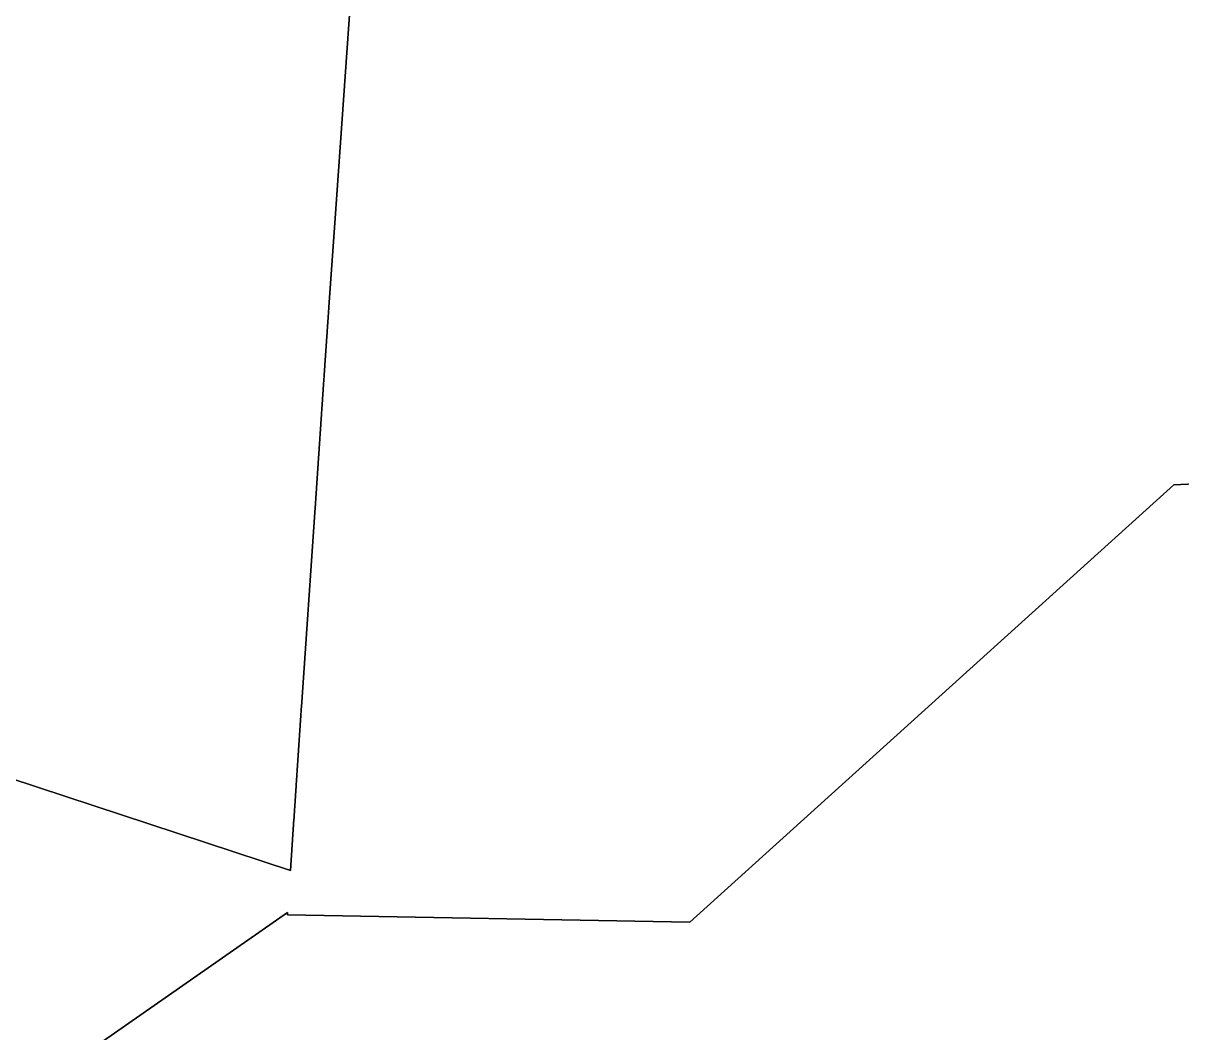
# Model space of a CAD drawing. Header units: inches. Extents: x 130170 to 284068, y 377793 to 804530.
# Drawn here: x 222842 to 223378, y 521915 to 522381 of the extents above; entities that cross this region are included whole.
import ezdxf

# ---------------------------------------------------------------- set-up
doc = ezdxf.new("R2010")
doc.units = ezdxf.units.IN
doc.header["$MEASUREMENT"] = 0
doc.layers.add('muni_il', color=7, linetype='Continuous')

msp = doc.modelspace()

# ---------------------------------------------------------------- linework, layer by layer
at = {"layer": 'muni_il'}
for points in [[(222184.32, 522247.01), (222965.64, 521989.55), (222967.25, 522013.3), (222967.27, 522013.52), (222967.28, 522013.72), (222967.29, 522013.92), (222967.31, 522014.12), (222967.32, 522014.32), (222967.33, 522014.52), (222967.35, 522014.72), (222967.36, 522014.92), (222967.37, 522015.12), (222967.39, 522015.32), (222967.4, 522015.52), (222967.41, 522015.71), (222967.42, 522015.91), (222967.44, 522016.11), (222967.45, 522016.31), (222967.46, 522016.51), (222967.48, 522016.71), (222967.49, 522016.91), (222967.5, 522017.11), (222967.52, 522017.31), (222967.53, 522017.51), (222967.54, 522017.71), (222967.55, 522017.91), (222967.57, 522018.11), (222967.58, 522018.31), (222967.59, 522018.51), (222967.61, 522018.71), (222967.62, 522018.91), (222967.63, 522019.11), (222967.65, 522019.31), (222967.66, 522019.51), (222967.67, 522019.71), (222967.69, 522019.91), (222967.7, 522020.11), (222967.71, 522020.3), (222967.72, 522020.5), (222967.74, 522020.7), (222967.75, 522020.9), (222967.76, 522021.1), (222967.78, 522021.3), (222967.79, 522021.5), (222967.8, 522021.7), (222967.82, 522021.9), (222967.83, 522022.1), (222967.84, 522022.3), (222967.86, 522022.5), (222967.87, 522022.7), (222967.88, 522022.9), (222967.89, 522023.1), (222967.91, 522023.3), (222967.92, 522023.5), (222967.93, 522023.7), (222967.95, 522023.9), (222967.96, 522024.1), (222967.97, 522024.3), (222967.99, 522024.5), (222968, 522024.7), (222968.01, 522024.9), (222968.03, 522025.09), (222968.04, 522025.29), (222968.05, 522025.49), (222968.06, 522025.69), (222968.08, 522025.89), (222968.09, 522026.09), (222968.1, 522026.29), (222968.12, 522026.49), (222968.13, 522026.69), (222968.14, 522026.89), (222968.16, 522027.09), (222968.17, 522027.29), (222968.18, 522027.49), (222968.2, 522027.69), (222968.21, 522027.89), (222968.22, 522028.09), (222968.23, 522028.29), (222968.25, 522028.49), (222968.26, 522028.69), (222968.27, 522028.89), (222968.29, 522029.09), (222968.3, 522029.29), (222968.31, 522029.49), (222968.33, 522029.68), (222968.34, 522029.88), (222968.35, 522030.08), (222968.37, 522030.28), (222968.38, 522030.48), (222968.39, 522030.68), (222968.41, 522030.88), (222968.42, 522031.08), (222968.43, 522031.28), (222968.45, 522031.48), (222968.46, 522031.68), (222968.47, 522031.88), (222968.48, 522032.08), (222968.5, 522032.28), (222968.51, 522032.48), (222968.52, 522032.68), (222968.54, 522032.88), (222968.55, 522033.08), (222968.56, 522033.28), (222968.58, 522033.48), (222968.59, 522033.68), (222968.6, 522033.88), (222968.62, 522034.08), (222968.63, 522034.27), (222968.64, 522034.47), (222968.66, 522034.67), (222968.67, 522034.87), (222968.68, 522035.07), (222968.7, 522035.27), (222968.71, 522035.47), (222968.72, 522035.67), (222968.73, 522035.87), (222968.75, 522036.07), (222968.76, 522036.27), (222968.77, 522036.47), (222968.79, 522036.67), (222968.8, 522036.87), (222968.81, 522037.07), (222968.83, 522037.27), (222968.84, 522037.47), (222968.85, 522037.67), (222968.87, 522037.87), (222968.88, 522038.07), (222968.89, 522038.27), (222968.91, 522038.47), (222968.92, 522038.67), (222968.93, 522038.86), (222968.95, 522039.06), (222968.96, 522039.26), (222968.97, 522039.46), (222968.99, 522039.66), (222969, 522039.86), (222969.01, 522040.06), (222969.03, 522040.26), (222969.04, 522040.46), (222969.05, 522040.66), (222969.07, 522040.86), (222969.08, 522041.06), (222969.09, 522041.26), (222969.1, 522041.46), (222969.12, 522041.66), (222969.13, 522041.86), (222969.14, 522042.06), (222969.16, 522042.26), (222969.17, 522042.46), (222969.18, 522042.66), (222969.2, 522042.86), (222969.21, 522043.06), (222969.22, 522043.26), (222969.24, 522043.45), (222969.25, 522043.65), (222969.26, 522043.85), (222969.28, 522044.05), (222969.29, 522044.25), (222969.3, 522044.45), (222969.32, 522044.65), (222969.33, 522044.85), (222969.34, 522045.05), (222969.36, 522045.25), (222969.37, 522045.45), (222969.38, 522045.65), (222969.4, 522045.85), (222969.41, 522046.05), (222969.42, 522046.25), (222969.44, 522046.45), (222969.45, 522046.65), (222969.46, 522046.85), (222969.48, 522047.05), (222969.49, 522047.25), (222969.5, 522047.45), (222969.52, 522047.65), (222969.53, 522047.84), (222969.54, 522048.04), (222969.56, 522048.24), (222969.57, 522048.44), (222969.58, 522048.64), (222969.6, 522048.84), (222969.61, 522049.04), (222969.62, 522049.24), (222969.64, 522049.44), (222969.65, 522049.64), (222969.66, 522049.84), (222969.68, 522050.04), (222969.69, 522050.24), (222969.7, 522050.44), (222969.72, 522050.64), (222969.73, 522050.84), (222969.74, 522051.04), (222969.76, 522051.24), (222969.77, 522051.44), (222969.78, 522051.64), (222969.8, 522051.84), (222969.81, 522052.04), (222969.82, 522052.24), (222969.84, 522052.43), (222969.85, 522052.63), (222969.86, 522052.83), (222969.88, 522053.03), (222969.89, 522053.23), (222969.9, 522053.43), (222969.92, 522053.63), (222969.93, 522053.83), (222969.94, 522054.03), (222969.96, 522054.23), (222969.97, 522054.43), (222969.98, 522054.63), (222970, 522054.83), (222970.01, 522055.03), (222970.02, 522055.23), (222970.04, 522055.43), (222970.05, 522055.63), (222970.06, 522055.83), (222970.08, 522056.03), (222970.09, 522056.23), (222970.1, 522056.43), (222970.12, 522056.63), (222970.13, 522056.82), (222970.14, 522057.02), (222970.16, 522057.22), (222970.17, 522057.42), (222970.18, 522057.62), (222970.2, 522057.82), (222970.21, 522058.02), (222970.22, 522058.22), (222970.24, 522058.42), (222970.25, 522058.62), (222970.26, 522058.82), (222970.28, 522059.02), (222970.29, 522059.22), (222970.3, 522059.42), (222970.32, 522059.62), (222970.33, 522059.82), (222970.34, 522060.02), (222970.36, 522060.22), (222970.37, 522060.42), (222970.38, 522060.62), (222970.4, 522060.82), (222970.41, 522061.02), (222970.42, 522061.21), (222970.44, 522061.41), (222970.45, 522061.61), (222970.46, 522061.81), (222970.48, 522062.01), (222970.49, 522062.21), (222970.5, 522062.41), (222970.52, 522062.61), (222970.53, 522062.81), (222970.55, 522063.01), (222970.56, 522063.21), (222970.57, 522063.41), (222970.59, 522063.61), (222970.6, 522063.81), (222970.61, 522064.01), (222970.63, 522064.21), (222970.64, 522064.41), (222970.65, 522064.61), (222970.67, 522064.81), (222970.68, 522065.01), (222970.69, 522065.21), (222977.08, 522157.47), (222977.1, 522157.8), (222977.12, 522158), (222977.13, 522158.2), (222977.14, 522158.4), (222977.16, 522158.6), (222977.17, 522158.79), (222977.18, 522158.99), (222977.2, 522159.19), (222977.21, 522159.39), (222977.22, 522159.59), (222977.24, 522159.79), (222977.25, 522159.99), (222977.26, 522160.19), (222977.28, 522160.39), (222977.29, 522160.59), (222977.3, 522160.79), (222977.32, 522160.99), (222977.33, 522161.19), (222977.34, 522161.39), (222977.36, 522161.59), (222977.37, 522161.79), (222977.38, 522161.99), (222977.4, 522162.19), (222977.41, 522162.39), (222977.42, 522162.59), (222977.44, 522162.79), (222977.45, 522162.99), (222977.46, 522163.19), (222977.48, 522163.38), (222977.49, 522163.58), (222977.5, 522163.78), (222977.52, 522163.98), (222977.53, 522164.18), (222977.54, 522164.38), (222977.56, 522164.58), (222977.57, 522164.78), (222977.58, 522164.98), (222977.6, 522165.18), (222977.61, 522165.38), (222977.62, 522165.58), (222977.64, 522165.78), (222977.65, 522165.98), (222977.66, 522166.18), (222977.68, 522166.38), (222977.69, 522166.58), (222977.7, 522166.78), (222977.72, 522166.98), (222977.73, 522167.18), (222977.74, 522167.38), (222977.76, 522167.58), (222977.77, 522167.77), (222977.78, 522167.97), (222977.8, 522168.17), (222977.81, 522168.37), (222977.82, 522168.57), (222977.84, 522168.77), (222977.85, 522168.97), (222977.86, 522169.17), (222977.88, 522169.37), (222977.89, 522169.57), (222977.9, 522169.77), (222977.92, 522169.97), (222977.93, 522170.17), (222977.94, 522170.37), (222977.96, 522170.57), (222977.97, 522170.77), (222977.98, 522170.97), (222978, 522171.17), (222978.01, 522171.37), (222978.02, 522171.57), (222978.04, 522171.77), (222978.05, 522171.97), (222978.06, 522172.16), (222978.08, 522172.36), (222978.09, 522172.56), (222978.1, 522172.76), (222978.12, 522172.96), (222978.13, 522173.16), (222978.14, 522173.36), (222978.16, 522173.56), (222978.17, 522173.76), (222978.18, 522173.96), (222978.2, 522174.16), (222978.21, 522174.36), (222978.22, 522174.56), (222978.24, 522174.76), (222978.25, 522174.96), (222978.26, 522175.16), (222978.28, 522175.36), (222978.29, 522175.56), (222978.3, 522175.76), (222978.32, 522175.96), (222978.33, 522176.16), (222978.34, 522176.36), (222978.36, 522176.56), (222978.37, 522176.75), (222978.38, 522176.95), (222978.4, 522177.15), (222978.41, 522177.35), (222978.42, 522177.55), (222978.44, 522177.75), (222978.45, 522177.95), (222978.46, 522178.15), (222978.48, 522178.35), (222978.49, 522178.55), (222978.5, 522178.75), (222978.52, 522178.95), (222978.53, 522179.15), (222978.55, 522179.35), (222978.56, 522179.55), (222978.57, 522179.75), (222978.59, 522179.95), (222978.6, 522180.15), (222978.61, 522180.35), (222978.63, 522180.55), (222978.64, 522180.75), (222978.65, 522180.95), (222978.67, 522181.14), (222978.68, 522181.34), (222978.69, 522181.54), (222978.71, 522181.74), (222978.72, 522181.94), (222978.73, 522182.14), (222978.75, 522182.34), (222978.76, 522182.54), (222978.77, 522182.74), (222978.79, 522182.94), (222978.8, 522183.14), (222978.81, 522183.34), (222978.83, 522183.54), (222978.84, 522183.74), (222978.85, 522183.94), (222978.87, 522184.14), (222978.88, 522184.34), (222978.89, 522184.54), (222978.91, 522184.74), (222978.92, 522184.94), (222978.94, 522185.14), (222978.95, 522185.34), (222978.96, 522185.53), (222978.98, 522185.73), (222978.99, 522185.93), (222979, 522186.13), (222979.02, 522186.33), (222979.03, 522186.53), (222979.04, 522186.73), (222979.06, 522186.93), (222979.07, 522187.13), (222979.08, 522187.33), (222979.1, 522187.53), (222979.11, 522187.73), (222979.12, 522187.93), (222979.14, 522188.13), (222979.15, 522188.33), (222979.16, 522188.53), (222979.18, 522188.73), (222979.19, 522188.93), (222979.2, 522189.13), (222979.22, 522189.33), (222979.23, 522189.53), (222979.25, 522189.73), (222979.26, 522189.92), (222979.27, 522190.12), (222979.29, 522190.32), (222979.3, 522190.52), (222979.31, 522190.72), (222979.33, 522190.92), (222979.34, 522191.12), (222979.35, 522191.32), (222979.37, 522191.52), (222979.38, 522191.72), (222979.39, 522191.92), (222979.41, 522192.12), (222979.42, 522192.32), (222979.43, 522192.52), (222979.45, 522192.72), (222979.46, 522192.92), (222979.47, 522193.12), (222979.49, 522193.32), (222979.5, 522193.52), (222979.52, 522193.72), (222979.53, 522193.92), (222979.54, 522194.12), (222979.56, 522194.31), (222979.57, 522194.51), (222979.58, 522194.71), (222979.6, 522194.91), (222979.61, 522195.11), (222979.62, 522195.31), (222979.64, 522195.51), (222979.65, 522195.71), (222979.66, 522195.91), (222979.68, 522196.11), (222979.69, 522196.31), (222979.7, 522196.51), (222979.72, 522196.71), (222979.73, 522196.91), (222979.75, 522197.11), (222979.76, 522197.31), (222979.77, 522197.51), (222979.79, 522197.71), (222979.8, 522197.91), (222979.81, 522198.11), (222979.83, 522198.31), (222979.84, 522198.51), (222979.85, 522198.7), (222979.87, 522198.9), (222979.88, 522199.1), (222979.89, 522199.3), (222979.91, 522199.5), (222979.92, 522199.7), (222979.94, 522199.9), (222979.95, 522200.1), (222979.96, 522200.3), (222979.98, 522200.5), (222979.99, 522200.7), (222980, 522200.9), (222980.02, 522201.1), (222980.03, 522201.3), (222980.04, 522201.5), (222980.06, 522201.7), (222980.07, 522201.9), (222980.08, 522202.1), (222980.1, 522202.3), (222980.11, 522202.5), (222980.13, 522202.7), (222980.14, 522202.89), (222980.15, 522203.09), (222980.17, 522203.29), (222980.18, 522203.49), (222980.19, 522203.69), (222980.21, 522203.89), (222980.22, 522204.09), (222980.23, 522204.29), (222980.25, 522204.49), (222980.26, 522204.69), (222980.28, 522204.89), (222980.29, 522205.09), (222980.3, 522205.29), (222980.32, 522205.49), (222980.33, 522205.69), (222980.34, 522205.89), (222980.36, 522206.09), (222980.37, 522206.29), (222980.38, 522206.49), (222980.4, 522206.69), (222980.41, 522206.89), (222980.42, 522207.09), (222980.44, 522207.28), (222980.45, 522207.48), (222980.47, 522207.68), (222980.48, 522207.88), (222980.49, 522208.08), (222980.51, 522208.28), (222980.52, 522208.48), (222980.53, 522208.68), (222980.55, 522208.88), (222980.56, 522209.08), (222980.57, 522209.28), (222980.59, 522209.48), (222980.6, 522209.68), (222980.62, 522209.88), (222980.63, 522210.08), (222980.64, 522210.28), (222980.66, 522210.48), (222980.67, 522210.68), (222980.68, 522210.88), (222980.7, 522211.08), (222980.71, 522211.28), (222980.72, 522211.47), (222980.74, 522211.67), (222980.75, 522211.87), (222980.77, 522212.07), (222980.78, 522212.27), (222980.79, 522212.47), (222980.81, 522212.67), (222980.82, 522212.87), (222980.83, 522213.07), (222980.85, 522213.27), (222980.86, 522213.47), (222980.88, 522213.67), (222980.89, 522213.87), (222980.9, 522214.07), (222980.92, 522214.27), (222980.93, 522214.47), (222980.94, 522214.67), (222980.96, 522214.87), (222980.97, 522215.07), (222980.98, 522215.27), (222981, 522215.47), (222981.01, 522215.67), (222981.03, 522215.86), (222981.04, 522216.06), (222981.05, 522216.26), (222981.07, 522216.46), (222981.08, 522216.66), (222981.09, 522216.86), (222981.11, 522217.06), (222981.12, 522217.26), (222981.14, 522217.46), (222981.15, 522217.66), (222981.16, 522217.86), (222981.18, 522218.06), (222981.19, 522218.26), (222981.2, 522218.46), (222981.22, 522218.66), (222981.23, 522218.86), (222981.24, 522219.06), (222981.26, 522219.26), (222981.27, 522219.46), (222981.29, 522219.66), (222981.3, 522219.86), (222981.31, 522220.05), (222981.33, 522220.25), (222981.34, 522220.45), (222981.35, 522220.65), (222981.37, 522220.85), (222981.38, 522221.05), (222981.4, 522221.25), (222981.41, 522221.45), (222981.42, 522221.65), (222981.44, 522221.85), (222981.45, 522222.05), (222981.46, 522222.25), (222981.48, 522222.45), (222981.49, 522222.65), (222981.51, 522222.85), (222981.52, 522223.05), (222981.53, 522223.25), (222981.55, 522223.45), (222981.56, 522223.65), (222981.57, 522223.85), (222981.59, 522224.05), (222981.6, 522224.24), (222981.62, 522224.44), (222981.63, 522224.64), (222981.64, 522224.84), (222981.66, 522225.04), (222981.67, 522225.24), (222981.68, 522225.44), (222981.7, 522225.64), (222981.71, 522225.84), (222981.73, 522226.04), (222981.74, 522226.24), (222981.75, 522226.44), (222981.77, 522226.64), (222981.78, 522226.84), (222981.79, 522227.04), (222981.81, 522227.24), (222981.82, 522227.44), (222981.84, 522227.64), (222981.85, 522227.84), (222981.86, 522228.04), (222981.88, 522228.24), (222981.89, 522228.43), (222981.9, 522228.63), (222981.92, 522228.83), (222981.93, 522229.03), (222981.95, 522229.23), (222981.96, 522229.43), (222981.97, 522229.63), (222981.99, 522229.83), (222982, 522230.03), (222982.01, 522230.23), (222982.03, 522230.43), (222982.04, 522230.63), (222982.06, 522230.83), (222982.07, 522231.03), (222982.08, 522231.23), (222982.1, 522231.43), (222982.11, 522231.63), (222982.13, 522231.83), (222982.14, 522232.03), (222982.15, 522232.23), (222982.17, 522232.43), (222982.18, 522232.62), (222982.19, 522232.82), (222982.21, 522233.02), (222982.22, 522233.22), (222982.24, 522233.42), (222982.25, 522233.62), (222982.26, 522233.82), (222982.28, 522234.02), (222982.29, 522234.22), (222982.3, 522234.42), (222982.32, 522234.62), (222982.33, 522234.82), (222982.35, 522235.02), (222982.36, 522235.22), (222982.37, 522235.42), (222982.39, 522235.62), (222982.4, 522235.82), (222982.42, 522236.02), (222982.43, 522236.22), (222982.44, 522236.42), (222982.46, 522236.62), (222982.47, 522236.81), (222982.48, 522237.01), (222982.5, 522237.21), (222982.51, 522237.41), (222982.53, 522237.61), (222982.54, 522237.81), (222982.55, 522238.01), (222982.57, 522238.21), (222982.58, 522238.41), (222982.6, 522238.61), (222982.61, 522238.81), (222982.62, 522239.01), (222982.64, 522239.21), (222982.65, 522239.41), (222982.66, 522239.61), (222982.68, 522239.81), (222982.69, 522240.01), (222982.71, 522240.21), (222982.72, 522240.41), (222982.73, 522240.61), (222982.75, 522240.81), (222982.76, 522241), (222982.78, 522241.2), (222982.79, 522241.4), (222982.8, 522241.6), (222982.82, 522241.8), (222982.83, 522242), (222982.84, 522242.2), (222982.86, 522242.4), (222982.87, 522242.6), (222982.89, 522242.8), (222982.9, 522243), (222982.91, 522243.2), (222982.93, 522243.4), (222982.94, 522243.6), (222982.96, 522243.8), (222982.97, 522244), (222982.98, 522244.2), (222983, 522244.4), (222983.01, 522244.6), (222983.03, 522244.8), (222983.04, 522245), (222983.05, 522245.19), (222983.07, 522245.39), (222983.08, 522245.59), (222983.09, 522245.79), (222983.11, 522245.99), (222983.12, 522246.19), (222983.14, 522246.39), (222983.15, 522246.59), (222983.16, 522246.79), (222983.18, 522246.99), (222983.19, 522247.19), (222983.21, 522247.39), (222983.22, 522247.59), (222983.23, 522247.79), (222983.25, 522247.99), (222983.26, 522248.19), (222983.28, 522248.39), (222983.29, 522248.59), (222983.3, 522248.79), (222983.32, 522248.99), (222983.33, 522249.18), (222983.35, 522249.38), (222983.36, 522249.58), (222983.37, 522249.78), (222983.39, 522249.98), (222986.58, 522295.54), (222989.86, 522341.41), (222996.19, 522431.2)], [(222996.19, 522431.2), (222989.86, 522341.41), (222986.58, 522295.54), (222983.39, 522249.98), (222983.37, 522249.78), (222983.36, 522249.58), (222983.35, 522249.38), (222983.33, 522249.18), (222983.32, 522248.99), (222983.3, 522248.79), (222983.29, 522248.59), (222983.28, 522248.39), (222983.26, 522248.19), (222983.25, 522247.99), (222983.23, 522247.79), (222983.22, 522247.59), (222983.21, 522247.39), (222983.19, 522247.19), (222983.18, 522246.99), (222983.16, 522246.79), (222983.15, 522246.59), (222983.14, 522246.39), (222983.12, 522246.19), (222983.11, 522245.99), (222983.09, 522245.79), (222983.08, 522245.59), (222983.07, 522245.39), (222983.05, 522245.19), (222983.04, 522245), (222983.03, 522244.8), (222983.01, 522244.6), (222983, 522244.4), (222982.98, 522244.2), (222982.97, 522244), (222982.96, 522243.8), (222982.94, 522243.6), (222982.93, 522243.4), (222982.91, 522243.2), (222982.9, 522243), (222982.89, 522242.8), (222982.87, 522242.6), (222982.86, 522242.4), (222982.84, 522242.2), (222982.83, 522242), (222982.82, 522241.8), (222982.8, 522241.6), (222982.79, 522241.4), (222982.78, 522241.2), (222982.76, 522241), (222982.75, 522240.81), (222982.73, 522240.61), (222982.72, 522240.41), (222982.71, 522240.21), (222982.69, 522240.01), (222982.68, 522239.81), (222982.66, 522239.61), (222982.65, 522239.41), (222982.64, 522239.21), (222982.62, 522239.01), (222982.61, 522238.81), (222982.6, 522238.61), (222982.58, 522238.41), (222982.57, 522238.21), (222982.55, 522238.01), (222982.54, 522237.81), (222982.53, 522237.61), (222982.51, 522237.41), (222982.5, 522237.21), (222982.48, 522237.01), (222982.47, 522236.81), (222982.46, 522236.62), (222982.44, 522236.42), (222982.43, 522236.22), (222982.42, 522236.02), (222982.4, 522235.82), (222982.39, 522235.62), (222982.37, 522235.42), (222982.36, 522235.22), (222982.35, 522235.02), (222982.33, 522234.82), (222982.32, 522234.62), (222982.3, 522234.42), (222982.29, 522234.22), (222982.28, 522234.02), (222982.26, 522233.82), (222982.25, 522233.62), (222982.24, 522233.42), (222982.22, 522233.22), (222982.21, 522233.02), (222982.19, 522232.82), (222982.18, 522232.62), (222982.17, 522232.43), (222982.15, 522232.23), (222982.14, 522232.03), (222982.13, 522231.83), (222982.11, 522231.63), (222982.1, 522231.43), (222982.08, 522231.23), (222982.07, 522231.03), (222982.06, 522230.83), (222982.04, 522230.63), (222982.03, 522230.43), (222982.01, 522230.23), (222982, 522230.03), (222981.99, 522229.83), (222981.97, 522229.63), (222981.96, 522229.43), (222981.95, 522229.23), (222981.93, 522229.03), (222981.92, 522228.83), (222981.9, 522228.63), (222981.89, 522228.43), (222981.88, 522228.24), (222981.86, 522228.04), (222981.85, 522227.84), (222981.84, 522227.64), (222981.82, 522227.44), (222981.81, 522227.24), (222981.79, 522227.04), (222981.78, 522226.84), (222981.77, 522226.64), (222981.75, 522226.44), (222981.74, 522226.24), (222981.73, 522226.04), (222981.71, 522225.84), (222981.7, 522225.64), (222981.68, 522225.44), (222981.67, 522225.24), (222981.66, 522225.04), (222981.64, 522224.84), (222981.63, 522224.64), (222981.62, 522224.44), (222981.6, 522224.24), (222981.59, 522224.05), (222981.57, 522223.85), (222981.56, 522223.65), (222981.55, 522223.45), (222981.53, 522223.25), (222981.52, 522223.05), (222981.51, 522222.85), (222981.49, 522222.65), (222981.48, 522222.45), (222981.46, 522222.25), (222981.45, 522222.05), (222981.44, 522221.85), (222981.42, 522221.65), (222981.41, 522221.45), (222981.4, 522221.25), (222981.38, 522221.05), (222981.37, 522220.85), (222981.35, 522220.65), (222981.34, 522220.45), (222981.33, 522220.25), (222981.31, 522220.05), (222981.3, 522219.86), (222981.29, 522219.66), (222981.27, 522219.46), (222981.26, 522219.26), (222981.24, 522219.06), (222981.23, 522218.86), (222981.22, 522218.66), (222981.2, 522218.46), (222981.19, 522218.26), (222981.18, 522218.06), (222981.16, 522217.86), (222981.15, 522217.66), (222981.14, 522217.46), (222981.12, 522217.26), (222981.11, 522217.06), (222981.09, 522216.86), (222981.08, 522216.66), (222981.07, 522216.46), (222981.05, 522216.26), (222981.04, 522216.06), (222981.03, 522215.86), (222981.01, 522215.67), (222981, 522215.47), (222980.98, 522215.27), (222980.97, 522215.07), (222980.96, 522214.87), (222980.94, 522214.67), (222980.93, 522214.47), (222980.92, 522214.27), (222980.9, 522214.07), (222980.89, 522213.87), (222980.88, 522213.67), (222980.86, 522213.47), (222980.85, 522213.27), (222980.83, 522213.07), (222980.82, 522212.87), (222980.81, 522212.67), (222980.79, 522212.47), (222980.78, 522212.27), (222980.77, 522212.07), (222980.75, 522211.87), (222980.74, 522211.67), (222980.72, 522211.47), (222980.71, 522211.28), (222980.7, 522211.08), (222980.68, 522210.88), (222980.67, 522210.68), (222980.66, 522210.48), (222980.64, 522210.28), (222980.63, 522210.08), (222980.62, 522209.88), (222980.6, 522209.68), (222980.59, 522209.48), (222980.57, 522209.28), (222980.56, 522209.08), (222980.55, 522208.88), (222980.53, 522208.68), (222980.52, 522208.48), (222980.51, 522208.28), (222980.49, 522208.08), (222980.48, 522207.88), (222980.47, 522207.68), (222980.45, 522207.48), (222980.44, 522207.28), (222980.42, 522207.09), (222980.41, 522206.89), (222980.4, 522206.69), (222980.38, 522206.49), (222980.37, 522206.29), (222980.36, 522206.09), (222980.34, 522205.89), (222980.33, 522205.69), (222980.32, 522205.49), (222980.3, 522205.29), (222980.29, 522205.09), (222980.28, 522204.89), (222980.26, 522204.69), (222980.25, 522204.49), (222980.23, 522204.29), (222980.22, 522204.09), (222980.21, 522203.89), (222980.19, 522203.69), (222980.18, 522203.49), (222980.17, 522203.29), (222980.15, 522203.09), (222980.14, 522202.89), (222980.13, 522202.7), (222980.11, 522202.5), (222980.1, 522202.3), (222980.08, 522202.1), (222980.07, 522201.9), (222980.06, 522201.7), (222980.04, 522201.5), (222980.03, 522201.3), (222980.02, 522201.1), (222980, 522200.9), (222979.99, 522200.7), (222979.98, 522200.5), (222979.96, 522200.3), (222979.95, 522200.1), (222979.94, 522199.9), (222979.92, 522199.7), (222979.91, 522199.5), (222979.89, 522199.3), (222979.88, 522199.1), (222979.87, 522198.9), (222979.85, 522198.7), (222979.84, 522198.51), (222979.83, 522198.31), (222979.81, 522198.11), (222979.8, 522197.91), (222979.79, 522197.71), (222979.77, 522197.51), (222979.76, 522197.31), (222979.75, 522197.11), (222979.73, 522196.91), (222979.72, 522196.71), (222979.7, 522196.51), (222979.69, 522196.31), (222979.68, 522196.11), (222979.66, 522195.91), (222979.65, 522195.71), (222979.64, 522195.51), (222979.62, 522195.31), (222979.61, 522195.11), (222979.6, 522194.91), (222979.58, 522194.71), (222979.57, 522194.51), (222979.56, 522194.31), (222979.54, 522194.12), (222979.53, 522193.92), (222979.52, 522193.72), (222979.5, 522193.52), (222979.49, 522193.32), (222979.47, 522193.12), (222979.46, 522192.92), (222979.45, 522192.72), (222979.43, 522192.52), (222979.42, 522192.32), (222979.41, 522192.12), (222979.39, 522191.92), (222979.38, 522191.72), (222979.37, 522191.52), (222979.35, 522191.32), (222979.34, 522191.12), (222979.33, 522190.92), (222979.31, 522190.72), (222979.3, 522190.52), (222979.29, 522190.32), (222979.27, 522190.12), (222979.26, 522189.92), (222979.25, 522189.73), (222979.23, 522189.53), (222979.22, 522189.33), (222979.2, 522189.13), (222979.19, 522188.93), (222979.18, 522188.73), (222979.16, 522188.53), (222979.15, 522188.33), (222979.14, 522188.13), (222979.12, 522187.93), (222979.11, 522187.73), (222979.1, 522187.53), (222979.08, 522187.33), (222979.07, 522187.13), (222979.06, 522186.93), (222979.04, 522186.73), (222979.03, 522186.53), (222979.02, 522186.33), (222979, 522186.13), (222978.99, 522185.93), (222978.98, 522185.73), (222978.96, 522185.53), (222978.95, 522185.34), (222978.94, 522185.14), (222978.92, 522184.94), (222978.91, 522184.74), (222978.89, 522184.54), (222978.88, 522184.34), (222978.87, 522184.14), (222978.85, 522183.94), (222978.84, 522183.74), (222978.83, 522183.54), (222978.81, 522183.34), (222978.8, 522183.14), (222978.79, 522182.94), (222978.77, 522182.74), (222978.76, 522182.54), (222978.75, 522182.34), (222978.73, 522182.14), (222978.72, 522181.94), (222978.71, 522181.74), (222978.69, 522181.54), (222978.68, 522181.34), (222978.67, 522181.14), (222978.65, 522180.95), (222978.64, 522180.75), (222978.63, 522180.55), (222978.61, 522180.35), (222978.6, 522180.15), (222978.59, 522179.95), (222978.57, 522179.75), (222978.56, 522179.55), (222978.55, 522179.35), (222978.53, 522179.15), (222978.52, 522178.95), (222978.5, 522178.75), (222978.49, 522178.55), (222978.48, 522178.35), (222978.46, 522178.15), (222978.45, 522177.95), (222978.44, 522177.75), (222978.42, 522177.55), (222978.41, 522177.35), (222978.4, 522177.15), (222978.38, 522176.95), (222978.37, 522176.75), (222978.36, 522176.56), (222978.34, 522176.36), (222978.33, 522176.16), (222978.32, 522175.96), (222978.3, 522175.76), (222978.29, 522175.56), (222978.28, 522175.36), (222978.26, 522175.16), (222978.25, 522174.96), (222978.24, 522174.76), (222978.22, 522174.56), (222978.21, 522174.36), (222978.2, 522174.16), (222978.18, 522173.96), (222978.17, 522173.76), (222978.16, 522173.56), (222978.14, 522173.36), (222978.13, 522173.16), (222978.12, 522172.96), (222978.1, 522172.76), (222978.09, 522172.56), (222978.08, 522172.36), (222978.06, 522172.16), (222978.05, 522171.97), (222978.04, 522171.77), (222978.02, 522171.57), (222978.01, 522171.37), (222978, 522171.17), (222977.98, 522170.97), (222977.97, 522170.77), (222977.96, 522170.57), (222977.94, 522170.37), (222977.93, 522170.17), (222977.92, 522169.97), (222977.9, 522169.77), (222977.89, 522169.57), (222977.88, 522169.37), (222977.86, 522169.17), (222977.85, 522168.97), (222977.84, 522168.77), (222977.82, 522168.57), (222977.81, 522168.37), (222977.8, 522168.17), (222977.78, 522167.97), (222977.77, 522167.77), (222977.76, 522167.58), (222977.74, 522167.38), (222977.73, 522167.18), (222977.72, 522166.98), (222977.7, 522166.78), (222977.69, 522166.58), (222977.68, 522166.38), (222977.66, 522166.18), (222977.65, 522165.98), (222977.64, 522165.78), (222977.62, 522165.58), (222977.61, 522165.38), (222977.6, 522165.18), (222977.58, 522164.98), (222977.57, 522164.78), (222977.56, 522164.58), (222977.54, 522164.38), (222977.53, 522164.18), (222977.52, 522163.98), (222977.5, 522163.78), (222977.49, 522163.58), (222977.48, 522163.38), (222977.46, 522163.19), (222977.45, 522162.99), (222977.44, 522162.79), (222977.42, 522162.59), (222977.41, 522162.39), (222977.4, 522162.19), (222977.38, 522161.99), (222977.37, 522161.79), (222977.36, 522161.59), (222977.34, 522161.39), (222977.33, 522161.19), (222977.32, 522160.99), (222977.3, 522160.79), (222977.29, 522160.59), (222977.28, 522160.39), (222977.26, 522160.19), (222977.25, 522159.99), (222977.24, 522159.79), (222977.22, 522159.59), (222977.21, 522159.39), (222977.2, 522159.19), (222977.18, 522158.99), (222977.17, 522158.79), (222977.16, 522158.6), (222977.14, 522158.4), (222977.13, 522158.2), (222977.12, 522158), (222977.1, 522157.8), (222977.08, 522157.47), (222970.69, 522065.21), (222970.68, 522065.01), (222970.67, 522064.81), (222970.65, 522064.61), (222970.64, 522064.41), (222970.63, 522064.21), (222970.61, 522064.01), (222970.6, 522063.81), (222970.59, 522063.61), (222970.57, 522063.41), (222970.56, 522063.21), (222970.55, 522063.01), (222970.53, 522062.81), (222970.52, 522062.61), (222970.5, 522062.41), (222970.49, 522062.21), (222970.48, 522062.01), (222970.46, 522061.81), (222970.45, 522061.61), (222970.44, 522061.41), (222970.42, 522061.21), (222970.41, 522061.02), (222970.4, 522060.82), (222970.38, 522060.62), (222970.37, 522060.42), (222970.36, 522060.22), (222970.34, 522060.02), (222970.33, 522059.82), (222970.32, 522059.62), (222970.3, 522059.42), (222970.29, 522059.22), (222970.28, 522059.02), (222970.26, 522058.82), (222970.25, 522058.62), (222970.24, 522058.42), (222970.22, 522058.22), (222970.21, 522058.02), (222970.2, 522057.82), (222970.18, 522057.62), (222970.17, 522057.42), (222970.16, 522057.22), (222970.14, 522057.02), (222970.13, 522056.82), (222970.12, 522056.63), (222970.1, 522056.43), (222970.09, 522056.23), (222970.08, 522056.03), (222970.06, 522055.83), (222970.05, 522055.63), (222970.04, 522055.43), (222970.02, 522055.23), (222970.01, 522055.03), (222970, 522054.83), (222969.98, 522054.63), (222969.97, 522054.43), (222969.96, 522054.23), (222969.94, 522054.03), (222969.93, 522053.83), (222969.92, 522053.63), (222969.9, 522053.43), (222969.89, 522053.23), (222969.88, 522053.03), (222969.86, 522052.83), (222969.85, 522052.63), (222969.84, 522052.43), (222969.82, 522052.24), (222969.81, 522052.04), (222969.8, 522051.84), (222969.78, 522051.64), (222969.77, 522051.44), (222969.76, 522051.24), (222969.74, 522051.04), (222969.73, 522050.84), (222969.72, 522050.64), (222969.7, 522050.44), (222969.69, 522050.24), (222969.68, 522050.04), (222969.66, 522049.84), (222969.65, 522049.64), (222969.64, 522049.44), (222969.62, 522049.24), (222969.61, 522049.04), (222969.6, 522048.84), (222969.58, 522048.64), (222969.57, 522048.44), (222969.56, 522048.24), (222969.54, 522048.04), (222969.53, 522047.84), (222969.52, 522047.65), (222969.5, 522047.45), (222969.49, 522047.25), (222969.48, 522047.05), (222969.46, 522046.85), (222969.45, 522046.65), (222969.44, 522046.45), (222969.42, 522046.25), (222969.41, 522046.05), (222969.4, 522045.85), (222969.38, 522045.65), (222969.37, 522045.45), (222969.36, 522045.25), (222969.34, 522045.05), (222969.33, 522044.85), (222969.32, 522044.65), (222969.3, 522044.45), (222969.29, 522044.25), (222969.28, 522044.05), (222969.26, 522043.85), (222969.25, 522043.65), (222969.24, 522043.45), (222969.22, 522043.26), (222969.21, 522043.06), (222969.2, 522042.86), (222969.18, 522042.66), (222969.17, 522042.46), (222969.16, 522042.26), (222969.14, 522042.06), (222969.13, 522041.86), (222969.12, 522041.66), (222969.1, 522041.46), (222969.09, 522041.26), (222969.08, 522041.06), (222969.07, 522040.86), (222969.05, 522040.66), (222969.04, 522040.46), (222969.03, 522040.26), (222969.01, 522040.06), (222969, 522039.86), (222968.99, 522039.66), (222968.97, 522039.46), (222968.96, 522039.26), (222968.95, 522039.06), (222968.93, 522038.86), (222968.92, 522038.67), (222968.91, 522038.47), (222968.89, 522038.27), (222968.88, 522038.07), (222968.87, 522037.87), (222968.85, 522037.67), (222968.84, 522037.47), (222968.83, 522037.27), (222968.81, 522037.07), (222968.8, 522036.87), (222968.79, 522036.67), (222968.77, 522036.47), (222968.76, 522036.27), (222968.75, 522036.07), (222968.73, 522035.87), (222968.72, 522035.67), (222968.71, 522035.47), (222968.7, 522035.27), (222968.68, 522035.07), (222968.67, 522034.87), (222968.66, 522034.67), (222968.64, 522034.47), (222968.63, 522034.27), (222968.62, 522034.08), (222968.6, 522033.88), (222968.59, 522033.68), (222968.58, 522033.48), (222968.56, 522033.28), (222968.55, 522033.08), (222968.54, 522032.88), (222968.52, 522032.68), (222968.51, 522032.48), (222968.5, 522032.28), (222968.48, 522032.08), (222968.47, 522031.88), (222968.46, 522031.68), (222968.45, 522031.48), (222968.43, 522031.28), (222968.42, 522031.08), (222968.41, 522030.88), (222968.39, 522030.68), (222968.38, 522030.48), (222968.37, 522030.28), (222968.35, 522030.08), (222968.34, 522029.88), (222968.33, 522029.68), (222968.31, 522029.49), (222968.3, 522029.29), (222968.29, 522029.09), (222968.27, 522028.89), (222968.26, 522028.69), (222968.25, 522028.49), (222968.23, 522028.29), (222968.22, 522028.09), (222968.21, 522027.89), (222968.2, 522027.69), (222968.18, 522027.49), (222968.17, 522027.29), (222968.16, 522027.09), (222968.14, 522026.89), (222968.13, 522026.69), (222968.12, 522026.49), (222968.1, 522026.29), (222968.09, 522026.09), (222968.08, 522025.89), (222968.06, 522025.69), (222968.05, 522025.49), (222968.04, 522025.29), (222968.03, 522025.09), (222968.01, 522024.9), (222968, 522024.7), (222967.99, 522024.5), (222967.97, 522024.3), (222967.96, 522024.1), (222967.95, 522023.9), (222967.93, 522023.7), (222967.92, 522023.5), (222967.91, 522023.3), (222967.89, 522023.1), (222967.88, 522022.9), (222967.87, 522022.7), (222967.86, 522022.5), (222967.84, 522022.3), (222967.83, 522022.1), (222967.82, 522021.9), (222967.8, 522021.7), (222967.79, 522021.5), (222967.78, 522021.3), (222967.76, 522021.1), (222967.75, 522020.9), (222967.74, 522020.7), (222967.72, 522020.5), (222967.71, 522020.3), (222967.7, 522020.11), (222967.69, 522019.91), (222967.67, 522019.71), (222967.66, 522019.51), (222967.65, 522019.31), (222967.63, 522019.11), (222967.62, 522018.91), (222967.61, 522018.71), (222967.59, 522018.51), (222967.58, 522018.31), (222967.57, 522018.11), (222967.55, 522017.91), (222967.54, 522017.71), (222967.53, 522017.51), (222967.52, 522017.31), (222967.5, 522017.11), (222967.49, 522016.91), (222967.48, 522016.71), (222967.46, 522016.51), (222967.45, 522016.31), (222967.44, 522016.11), (222967.42, 522015.91), (222967.41, 522015.71), (222967.4, 522015.52), (222967.39, 522015.32), (222967.37, 522015.12), (222967.36, 522014.92), (222967.35, 522014.72), (222967.33, 522014.52), (222967.32, 522014.32), (222967.31, 522014.12), (222967.29, 522013.92), (222967.28, 522013.72), (222967.27, 522013.52), (222967.25, 522013.3), (222965.64, 521989.55), (222184.32, 522247.01)], [(225161.13, 522373.7), (224585.84, 522194.97), (224199.35, 522111.16), (223918.07, 522193.87), (223373.86, 522167.91), (223150.2, 521965.69), (222964.24, 521969.04), (222964.32, 521970.15), (222866.01, 521901.57), (222710.02, 521150.59)], [(222710.02, 521150.59), (222866.01, 521901.57), (222964.32, 521970.15), (222964.24, 521969.04), (223150.2, 521965.69), (223373.86, 522167.91), (223918.07, 522193.87), (224199.35, 522111.16), (224585.84, 522194.97), (225161.13, 522373.7)]]:
    msp.add_lwpolyline(points, dxfattribs=at)

doc.saveas('drawing.dxf')
